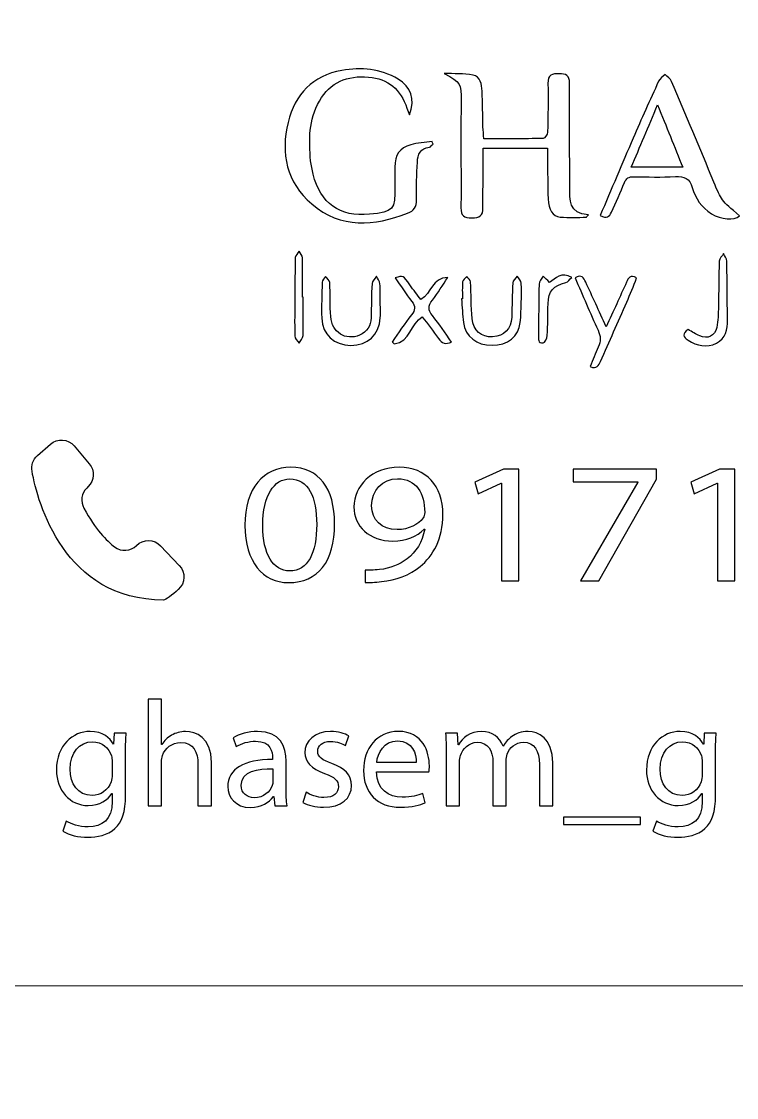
# Model space of a CAD drawing. Header units: millimetres. Extents: x -576 to 618, y 160 to 343.
# Drawn here: x 225.48 to 239.7, y 261.28 to 282.68 of the extents above; entities that cross this region are included whole.
import ezdxf

# ---------------------------------------------------------------- set-up
doc = ezdxf.new("R2010")
doc.units = ezdxf.units.MM
doc.header["$MEASUREMENT"] = 0
doc.layers.add('Layer 1', color=7, linetype='Continuous')

msp = doc.modelspace()

# ---------------------------------------------------------------- linework, layer by layer
at = {"layer": 'Layer 1', "color": 250, "lineweight": 18}
for points in [[(222.5217, 303.3001), (222.5217, 303.3001), (256.3517, 303.3001), (256.3517, 303.3001), (257.9957, 303.3001), (259.3367, 301.9591), (259.3367, 300.3151), (259.3367, 300.3151), (259.3367, 266.4851), (259.3367, 266.4851), (259.3367, 264.8411), (257.9957, 263.5001), (256.3517, 263.5001), (256.3517, 263.5001), (222.5217, 263.5001), (222.5217, 263.5001), (220.8777, 263.5001), (219.5367, 264.8411), (219.5367, 266.4851), (219.5367, 266.4851), (219.5367, 300.3151), (219.5367, 300.3151), (219.5367, 301.9591), (220.8777, 303.3001), (222.5217, 303.3001)], [(222.5217, 263.5001), (222.5217, 263.5001), (256.3517, 263.5001), (256.3517, 263.5001), (257.9957, 263.5001), (259.3367, 262.1591), (259.3367, 260.5151), (259.3367, 260.5151), (259.3367, 226.6851), (259.3367, 226.6851), (259.3367, 225.0411), (257.9957, 223.7001), (256.3517, 223.7001), (256.3517, 223.7001), (222.5217, 223.7001), (222.5217, 223.7001), (220.8777, 223.7001), (219.5367, 225.0411), (219.5367, 226.6851), (219.5367, 226.6851), (219.5367, 260.5151), (219.5367, 260.5151), (219.5367, 262.1591), (220.8777, 263.5001), (222.5217, 263.5001)]]:
    msp.add_open_spline(points, degree=3, knots=[0, 0, 0, 0, 0.125, 0.125, 0.125, 0.25, 0.25, 0.25, 0.375, 0.375, 0.375, 0.5, 0.5, 0.5, 0.625, 0.625, 0.625, 0.75, 0.75, 0.75, 0.875, 0.875, 0.875, 1, 1, 1, 1], dxfattribs=at)
at = {"layer": 'Layer 1', "color": 230}
for points, knots in [([(233.198, 280.8265), (233.1802, 280.87), (233.1593, 280.9121), (233.1449, 280.9566), (233.0239, 281.3286), (232.7755, 281.5452), (232.3805, 281.5773), (231.9618, 281.6116), (231.6192, 281.4771), (231.4039, 281.1002), (231.1911, 280.7283), (231.1954, 280.3196), (231.2305, 279.9099), (231.2383, 279.8203), (231.2613, 279.7317), (231.2822, 279.644), (231.4174, 279.0684), (231.8126, 278.7875), (232.4026, 278.8465), (232.8778, 278.8946), (232.9172, 278.9389), (232.9072, 279.4122), (232.9047, 279.5367), (232.9028, 279.6616), (232.9044, 279.786), (232.9066, 280.0269), (232.9958, 280.1642), (233.2211, 280.2287), (233.358, 280.2678), (233.5044, 280.2733), (233.6463, 280.2939), (233.6529, 280.2768), (233.6594, 280.2602), (233.666, 280.2431), (233.642, 280.2222), (233.6195, 280.1851), (233.5933, 280.1826), (233.4111, 280.1632), (233.3606, 280.0366), (233.353, 279.8852), (233.3406, 279.6365), (233.33, 279.3869), (233.3353, 279.1376), (233.3381, 278.9966), (233.286, 278.9158), (233.158, 278.8674), (232.4912, 278.6141), (231.8332, 278.5564), (231.2526, 279.0524), (230.7524, 279.4802), (230.6298, 280.0547), (230.7812, 280.6756), (230.9172, 281.2321), (231.2716, 281.6081), (231.851, 281.709), (232.2355, 281.776), (232.6198, 281.7408), (232.9689, 281.5352), (233.2223, 281.3853), (233.3153, 281.138), (233.198, 280.8265)], [0, 0, 0, 0, 0.05, 0.05, 0.05, 0.1, 0.1, 0.1, 0.15, 0.15, 0.15, 0.2, 0.2, 0.2, 0.25, 0.25, 0.25, 0.3, 0.3, 0.3, 0.35, 0.35, 0.35, 0.4, 0.4, 0.4, 0.45, 0.45, 0.45, 0.5, 0.5, 0.5, 0.55, 0.55, 0.55, 0.6, 0.6, 0.6, 0.65, 0.65, 0.65, 0.7, 0.7, 0.7, 0.75, 0.75, 0.75, 0.8, 0.8, 0.8, 0.85, 0.85, 0.85, 0.9, 0.9, 0.9, 0.95, 0.95, 0.95, 1, 1, 1, 1]), ([(236.7177, 278.7875), (236.5436, 278.7875), (236.3686, 278.776), (236.196, 278.7913), (236.0466, 278.8043), (235.9627, 278.9345), (235.9542, 279.1517), (235.9436, 279.4234), (235.9455, 279.6958), (235.9427, 279.9682), (235.9421, 280.029), (235.9427, 280.0899), (235.9427, 280.1601), (235.9427, 280.1601), (234.6625, 280.1601), (234.6625, 280.1601), (234.6625, 279.9494), (234.6638, 279.7466), (234.6622, 279.5442), (234.6606, 279.357), (234.6457, 279.1694), (234.6563, 278.9828), (234.6659, 278.8088), (234.5861, 278.7776), (234.4335, 278.7766), (234.2831, 278.7753), (234.2185, 278.8159), (234.2204, 278.976), (234.2254, 279.4746), (234.2191, 279.9738), (234.2185, 280.4727), (234.2185, 280.6771), (234.2229, 280.8811), (234.2232, 281.0852), (234.2238, 281.4611), (234.2176, 281.4702), (233.8865, 281.6478), (234.0784, 281.639), (234.2746, 281.6518), (234.4609, 281.6147), (234.6073, 281.5853), (234.6354, 281.4312), (234.6413, 281.2977), (234.6519, 281.0596), (234.6516, 280.8215), (234.6581, 280.5835), (234.6603, 280.5108), (234.6697, 280.439), (234.6769, 280.3497), (235.0787, 280.3497), (235.4687, 280.347), (235.8584, 280.3554), (235.8884, 280.356), (235.9402, 280.4369), (235.9417, 280.4818), (235.9517, 280.8047), (235.9599, 281.1282), (235.9515, 281.4509), (235.9468, 281.6243), (236.0338, 281.6437), (236.1717, 281.6437), (236.3087, 281.6437), (236.381, 281.611), (236.3801, 281.4533), (236.3767, 280.7673), (236.3839, 280.0811), (236.3842, 279.3947), (236.3842, 279.1342), (236.3567, 278.8621), (236.7561, 278.8384), (236.7433, 278.8212), (236.7306, 278.8047), (236.7177, 278.7875)], [0, 0, 0, 0, 0.0416667, 0.0416667, 0.0416667, 0.0833333, 0.0833333, 0.0833333, 0.125, 0.125, 0.125, 0.1666667, 0.1666667, 0.1666667, 0.2083333, 0.2083333, 0.2083333, 0.25, 0.25, 0.25, 0.2916667, 0.2916667, 0.2916667, 0.3333333, 0.3333333, 0.3333333, 0.375, 0.375, 0.375, 0.4166667, 0.4166667, 0.4166667, 0.4583333, 0.4583333, 0.4583333, 0.5, 0.5, 0.5, 0.5416667, 0.5416667, 0.5416667, 0.5833333, 0.5833333, 0.5833333, 0.625, 0.625, 0.625, 0.6666667, 0.6666667, 0.6666667, 0.7083333, 0.7083333, 0.7083333, 0.75, 0.75, 0.75, 0.7916667, 0.7916667, 0.7916667, 0.8333333, 0.8333333, 0.8333333, 0.875, 0.875, 0.875, 0.9166667, 0.9166667, 0.9166667, 0.9583333, 0.9583333, 0.9583333, 1, 1, 1, 1]), ([(236.9905, 278.8221), (237.2117, 279.3426), (237.426, 279.853), (237.6457, 280.361), (237.8098, 280.7401), (237.979, 281.1173), (238.152, 281.4924), (238.1771, 281.5467), (238.2363, 281.585), (238.2797, 281.6306), (238.324, 281.5844), (238.3864, 281.546), (238.4101, 281.4908), (238.694, 280.8247), (238.9755, 280.1575), (239.2507, 279.4877), (239.3976, 279.1304), (239.3917, 279.128), (239.7636, 278.8147), (239.6529, 278.7208), (239.3923, 278.7429), (239.2039, 278.8574), (239.003, 278.9791), (238.8862, 279.1666), (238.821, 279.3804), (238.7661, 279.561), (238.6632, 279.6063), (238.4859, 279.5965), (238.2092, 279.5816), (237.9308, 279.5894), (237.6532, 279.5944), (237.5611, 279.5959), (237.5099, 279.566), (237.4741, 279.4789), (237.392, 279.2802), (237.2984, 279.0864), (237.2123, 278.8895), (237.1721, 278.7975), (237.119, 278.7492), (236.9905, 278.8221)], [0, 0, 0, 0, 0.0769231, 0.0769231, 0.0769231, 0.1538462, 0.1538462, 0.1538462, 0.2307692, 0.2307692, 0.2307692, 0.3076923, 0.3076923, 0.3076923, 0.3846154, 0.3846154, 0.3846154, 0.4615385, 0.4615385, 0.4615385, 0.5384615, 0.5384615, 0.5384615, 0.6153846, 0.6153846, 0.6153846, 0.6923077, 0.6923077, 0.6923077, 0.7692308, 0.7692308, 0.7692308, 0.8461538, 0.8461538, 0.8461538, 0.9230769, 0.9230769, 0.9230769, 1, 1, 1, 1]), ([(238.1324, 281.0237), (237.9455, 280.5825), (237.7786, 280.1879), (237.6073, 279.7828), (237.6073, 279.7828), (238.6313, 279.7828), (238.6313, 279.7828), (238.4663, 280.1931), (238.3093, 280.5838), (238.1324, 281.0237)], [0, 0, 0, 0, 0.3333333, 0.3333333, 0.3333333, 0.6666667, 0.6666667, 0.6666667, 1, 1, 1, 1]), ([(231.0829, 277.1994), (231.0829, 276.9452), (231.0876, 276.6905), (231.0791, 276.4365), (231.0773, 276.3835), (231.0277, 276.3321), (230.9999, 276.2799), (230.9696, 276.3286), (230.9138, 276.3773), (230.9135, 276.4263), (230.911, 276.946), (230.9153, 277.4662), (230.9247, 277.986), (230.9253, 278.0278), (230.9743, 278.069), (231.0011, 278.1101), (231.0242, 278.0665), (231.0664, 278.0235), (231.0676, 277.9794), (231.0738, 277.7196), (231.0705, 277.4593), (231.0705, 277.1994), (231.0705, 277.1994), (231.0829, 277.1994), (231.0829, 277.1994)], [0, 0, 0, 0, 0.125, 0.125, 0.125, 0.25, 0.25, 0.25, 0.375, 0.375, 0.375, 0.5, 0.5, 0.5, 0.625, 0.625, 0.625, 0.75, 0.75, 0.75, 0.875, 0.875, 0.875, 1, 1, 1, 1]), ([(238.7364, 276.5547), (238.8209, 276.5075), (238.8917, 276.4595), (238.9688, 276.4264), (239.1261, 276.3588), (239.2727, 276.4258), (239.3073, 276.5943), (239.3354, 276.7309), (239.3376, 276.8739), (239.3414, 277.0149), (239.3495, 277.3144), (239.3473, 277.6142), (239.3595, 277.9138), (239.3616, 277.9656), (239.4153, 278.0159), (239.4453, 278.0664), (239.4671, 278.0161), (239.5067, 277.9659), (239.508, 277.9154), (239.5164, 277.525), (239.517, 277.1347), (239.5213, 276.744), (239.5236, 276.5534), (239.4876, 276.3768), (239.3008, 276.2826), (239.1051, 276.1844), (238.9167, 276.2308), (238.7379, 276.3413), (238.6319, 276.4071), (238.6281, 276.4742), (238.7364, 276.5547)], [0, 0, 0, 0, 0.1, 0.1, 0.1, 0.2, 0.2, 0.2, 0.3, 0.3, 0.3, 0.4, 0.4, 0.4, 0.5, 0.5, 0.5, 0.6, 0.6, 0.6, 0.7, 0.7, 0.7, 0.8, 0.8, 0.8, 0.9, 0.9, 0.9, 1, 1, 1, 1]), ([(232.6159, 277.1272), (232.6159, 277.0142), (232.6218, 276.9004), (232.6149, 276.7881), (232.594, 276.4458), (232.3675, 276.2361), (232.0296, 276.2398), (231.696, 276.2439), (231.4667, 276.4508), (231.4526, 276.7815), (231.4424, 277.0183), (231.4526, 277.2564), (231.462, 277.4939), (231.4636, 277.5338), (231.5051, 277.5721), (231.5285, 277.6111), (231.5572, 277.5705), (231.6084, 277.5313), (231.6105, 277.4892), (231.6231, 277.2636), (231.6146, 277.0364), (231.6296, 276.8108), (231.6505, 276.4973), (231.9291, 276.3235), (232.2043, 276.4433), (232.3541, 276.5085), (232.4305, 276.6261), (232.4343, 276.7883), (232.4402, 277.0149), (232.438, 277.2411), (232.4521, 277.467), (232.4549, 277.5176), (232.5098, 277.565), (232.541, 277.6142), (232.564, 277.5646), (232.6028, 277.517), (232.6071, 277.4661), (232.6175, 277.354), (232.6102, 277.2402), (232.6102, 277.1272), (232.6102, 277.1272), (232.6159, 277.1272), (232.6159, 277.1272)], [0, 0, 0, 0, 0.0714286, 0.0714286, 0.0714286, 0.1428571, 0.1428571, 0.1428571, 0.2142857, 0.2142857, 0.2142857, 0.2857143, 0.2857143, 0.2857143, 0.3571429, 0.3571429, 0.3571429, 0.4285714, 0.4285714, 0.4285714, 0.5, 0.5, 0.5, 0.5714286, 0.5714286, 0.5714286, 0.6428571, 0.6428571, 0.6428571, 0.7142857, 0.7142857, 0.7142857, 0.7857143, 0.7857143, 0.7857143, 0.8571429, 0.8571429, 0.8571429, 0.9285714, 0.9285714, 0.9285714, 1, 1, 1, 1]), ([(234.0351, 276.3048), (233.9138, 276.2524), (233.8401, 276.2817), (233.7749, 276.375), (233.6716, 276.5229), (233.5593, 276.6646), (233.451, 276.8087), (233.2233, 276.6696), (233.2068, 276.3058), (232.8945, 276.2693), (232.88, 276.2814), (232.8657, 276.2936), (232.8517, 276.3054), (232.9793, 276.4868), (233.1004, 276.6733), (233.237, 276.8471), (233.3122, 276.9432), (233.3187, 277.0143), (233.2429, 277.1123), (233.1265, 277.263), (233.0236, 277.4246), (232.9122, 277.5853), (233.072, 277.6284), (233.0716, 277.628), (233.2058, 277.4415), (233.2773, 277.3417), (233.3512, 277.2437), (233.4204, 277.1497), (233.6352, 277.2745), (233.6501, 277.5882), (233.9593, 277.59), (233.8576, 277.4393), (233.7631, 277.2827), (233.6514, 277.1397), (233.564, 277.0278), (233.5628, 276.9416), (233.653, 276.8303), (233.7871, 276.6643), (233.905, 276.4855), (234.0351, 276.3048)], [0, 0, 0, 0, 0.0769231, 0.0769231, 0.0769231, 0.1538462, 0.1538462, 0.1538462, 0.2307692, 0.2307692, 0.2307692, 0.3076923, 0.3076923, 0.3076923, 0.3846154, 0.3846154, 0.3846154, 0.4615385, 0.4615385, 0.4615385, 0.5384615, 0.5384615, 0.5384615, 0.6153846, 0.6153846, 0.6153846, 0.6923077, 0.6923077, 0.6923077, 0.7692308, 0.7692308, 0.7692308, 0.8461538, 0.8461538, 0.8461538, 0.9230769, 0.9230769, 0.9230769, 1, 1, 1, 1]), ([(234.2498, 277.1662), (234.2498, 277.2795), (234.243, 277.3937), (234.2539, 277.506), (234.2573, 277.5428), (234.3078, 277.5752), (234.3366, 277.6096), (234.3618, 277.5734), (234.4068, 277.5382), (234.4093, 277.5004), (234.4242, 277.2576), (234.4215, 277.0133), (234.4411, 276.7706), (234.4601, 276.5357), (234.6267, 276.3971), (234.8504, 276.4087), (235.0801, 276.4202), (235.2208, 276.5628), (235.2305, 276.8014), (235.2392, 277.028), (235.2376, 277.2548), (235.2517, 277.481), (235.2545, 277.5272), (235.3069, 277.5703), (235.3362, 277.6146), (235.3659, 277.5687), (235.4208, 277.5225), (235.4211, 277.4761), (235.4226, 277.2162), (235.4245, 276.9547), (235.4005, 276.6964), (235.3743, 276.4158), (235.1428, 276.2402), (234.8386, 276.2405), (234.5303, 276.2408), (234.3091, 276.4121), (234.2704, 276.6923), (234.2492, 276.8486), (234.2445, 277.0074), (234.2326, 277.1653), (234.2383, 277.1656), (234.2439, 277.1659), (234.2498, 277.1662)], [0, 0, 0, 0, 0.0714286, 0.0714286, 0.0714286, 0.1428571, 0.1428571, 0.1428571, 0.2142857, 0.2142857, 0.2142857, 0.2857143, 0.2857143, 0.2857143, 0.3571429, 0.3571429, 0.3571429, 0.4285714, 0.4285714, 0.4285714, 0.5, 0.5, 0.5, 0.5714286, 0.5714286, 0.5714286, 0.6428571, 0.6428571, 0.6428571, 0.7142857, 0.7142857, 0.7142857, 0.7857143, 0.7857143, 0.7857143, 0.8571429, 0.8571429, 0.8571429, 0.9285714, 0.9285714, 0.9285714, 1, 1, 1, 1]), ([(235.9844, 277.4925), (236.1015, 277.5736), (236.2154, 277.7078), (236.4235, 277.5912), (236.3798, 277.5522), (236.3492, 277.5025), (236.3083, 277.4917), (236.0503, 277.4223), (235.9658, 277.3316), (235.9523, 277.0623), (235.9417, 276.8535), (235.9501, 276.6439), (235.9383, 276.4352), (235.9352, 276.3824), (235.8925, 276.2931), (235.8574, 276.2882), (235.7395, 276.2701), (235.7655, 276.3746), (235.7655, 276.4408), (235.7648, 276.7802), (235.7651, 277.1194), (235.7745, 277.4582), (235.7761, 277.5113), (235.8257, 277.5628), (235.8531, 277.6149), (235.8927, 277.5781), (235.9321, 277.5413), (235.9844, 277.4925)], [0, 0, 0, 0, 0.1111111, 0.1111111, 0.1111111, 0.2222222, 0.2222222, 0.2222222, 0.3333333, 0.3333333, 0.3333333, 0.4444444, 0.4444444, 0.4444444, 0.5555556, 0.5555556, 0.5555556, 0.6666667, 0.6666667, 0.6666667, 0.7777778, 0.7777778, 0.7777778, 0.8888889, 0.8888889, 0.8888889, 1, 1, 1, 1]), ([(237.7153, 277.58), (237.6498, 277.4187), (237.5877, 277.2567), (237.5181, 277.0976), (237.3455, 276.7042), (237.1702, 276.312), (236.9948, 275.9198), (236.9605, 275.8431), (236.9281, 275.756), (236.7892, 275.8184), (236.8426, 275.9482), (236.89, 276.0786), (236.9499, 276.2037), (237.0058, 276.3201), (237.002, 276.4231), (236.9474, 276.5419), (236.7892, 276.8846), (236.6432, 277.2328), (236.4904, 277.5835), (236.6176, 277.6558), (236.6617, 277.585), (236.7022, 277.4961), (236.8329, 277.2097), (236.9658, 276.9242), (237.1116, 276.6091), (237.2544, 276.9242), (237.3839, 277.2106), (237.5144, 277.4964), (237.5503, 277.5744), (237.5849, 277.6596), (237.7153, 277.58)], [0, 0, 0, 0, 0.1, 0.1, 0.1, 0.2, 0.2, 0.2, 0.3, 0.3, 0.3, 0.4, 0.4, 0.4, 0.5, 0.5, 0.5, 0.6, 0.6, 0.6, 0.7, 0.7, 0.7, 0.8, 0.8, 0.8, 0.9, 0.9, 0.9, 1, 1, 1, 1]), ([(226.7781, 273.4016), (226.7781, 273.4016), (226.8074, 273.4304), (226.8074, 273.4304), (226.9313, 273.5527), (226.9407, 273.7498), (226.828, 273.8828), (226.828, 273.8828), (226.5285, 274.2381), (226.5285, 274.2381), (226.4077, 274.3811), (226.1934, 274.3967), (226.0533, 274.2734), (226.0533, 274.2734), (225.7956, 274.0463), (225.7956, 274.0463), (225.707, 273.9683), (225.6667, 273.85), (225.6886, 273.7337), (225.805, 273.109), (226.326, 271.172), (228.3057, 271.172), (228.3503, 271.172), (228.4779, 271.2753), (228.5984, 271.3824), (228.7394, 271.5084), (228.7488, 271.7253), (228.6187, 271.8619), (228.6187, 271.8619), (228.2455, 272.2541), (228.2455, 272.2541), (228.1166, 272.3898), (227.901, 272.3927), (227.7684, 272.26), (227.6502, 272.1417), (227.4639, 272.1284), (227.331, 272.2295), (227.1709, 272.3511), (226.9534, 272.5779), (226.721, 272.9998), (226.6486, 273.1312), (226.6714, 273.2966), (226.7781, 273.4016)], [0, 0, 0, 0, 0.0714286, 0.0714286, 0.0714286, 0.1428571, 0.1428571, 0.1428571, 0.2142857, 0.2142857, 0.2142857, 0.2857143, 0.2857143, 0.2857143, 0.3571429, 0.3571429, 0.3571429, 0.4285714, 0.4285714, 0.4285714, 0.5, 0.5, 0.5, 0.5714286, 0.5714286, 0.5714286, 0.6428571, 0.6428571, 0.6428571, 0.7142857, 0.7142857, 0.7142857, 0.7857143, 0.7857143, 0.7857143, 0.8571429, 0.8571429, 0.8571429, 0.9285714, 0.9285714, 0.9285714, 1, 1, 1, 1]), ([(231.7079, 272.6904), (231.7079, 271.9363), (231.3759, 271.5197), (230.7924, 271.5197), (230.278, 271.5197), (229.9295, 271.9259), (229.9213, 272.6601), (229.9213, 273.4039), (230.3023, 273.8136), (230.8371, 273.8136), (231.3922, 273.8136), (231.7079, 273.3971), (231.7079, 272.6904)], [0, 0, 0, 0, 0.25, 0.25, 0.25, 0.5, 0.5, 0.5, 0.75, 0.75, 0.75, 1, 1, 1, 1]), ([(232.3126, 271.769), (232.3897, 271.7621), (232.4789, 271.769), (232.6003, 271.779), (232.8068, 271.8034), (233.0015, 271.8748), (233.1513, 271.9943), (233.3258, 272.1275), (233.4512, 272.3219), (233.4998, 272.5846), (233.4998, 272.5846), (233.4877, 272.5846), (233.4877, 272.5846), (233.3419, 272.4345), (233.1314, 272.3459), (232.8677, 272.3459), (232.3937, 272.3459), (232.0898, 272.6464), (232.0898, 273.0251), (232.0898, 273.4448), (232.4505, 273.8136), (232.9894, 273.8136), (233.5282, 273.8136), (233.8605, 273.4448), (233.8605, 272.8785), (233.8605, 272.3902), (233.6658, 272.0489), (233.4066, 271.8373), (233.2041, 271.6701), (232.9245, 271.5677), (232.6408, 271.5403), (232.5114, 271.5232), (232.3978, 271.5197), (232.3126, 271.5232), (232.3126, 271.5232), (232.3126, 271.769), (232.3126, 271.769)], [0, 0, 0, 0, 0.0833333, 0.0833333, 0.0833333, 0.1666667, 0.1666667, 0.1666667, 0.25, 0.25, 0.25, 0.3333333, 0.3333333, 0.3333333, 0.4166667, 0.4166667, 0.4166667, 0.5, 0.5, 0.5, 0.5833333, 0.5833333, 0.5833333, 0.6666667, 0.6666667, 0.6666667, 0.75, 0.75, 0.75, 0.8333333, 0.8333333, 0.8333333, 0.9166667, 0.9166667, 0.9166667, 1, 1, 1, 1]), ([(235.0281, 273.4961), (235.0281, 273.4961), (235.02, 273.4961), (235.02, 273.4961), (235.02, 273.4961), (234.5623, 273.288), (234.5623, 273.288), (234.5623, 273.288), (234.4933, 273.5167), (234.4933, 273.5167), (234.4933, 273.5167), (235.0686, 273.776), (235.0686, 273.776), (235.0686, 273.776), (235.3725, 273.776), (235.3725, 273.776), (235.3725, 273.776), (235.3725, 271.5573), (235.3725, 271.5573), (235.3725, 271.5573), (235.0281, 271.5573), (235.0281, 271.5573), (235.0281, 271.5573), (235.0281, 273.4961), (235.0281, 273.4961)], [0, 0, 0, 0, 0.125, 0.125, 0.125, 0.25, 0.25, 0.25, 0.375, 0.375, 0.375, 0.5, 0.5, 0.5, 0.625, 0.625, 0.625, 0.75, 0.75, 0.75, 0.875, 0.875, 0.875, 1, 1, 1, 1]), ([(238.1124, 273.7761), (238.1124, 273.7761), (238.1124, 273.578), (238.1124, 273.578), (238.1124, 273.578), (236.9657, 271.5574), (236.9657, 271.5574), (236.9657, 271.5574), (236.5972, 271.5574), (236.5972, 271.5574), (236.5972, 271.5574), (237.7397, 273.5203), (237.7397, 273.5203), (237.7397, 273.5203), (237.7397, 273.5269), (237.7397, 273.5269), (237.7397, 273.5269), (236.4512, 273.5269), (236.4512, 273.5269), (236.4512, 273.5269), (236.4512, 273.7761), (236.4512, 273.7761), (236.4512, 273.7761), (238.1124, 273.7761), (238.1124, 273.7761)], [0, 0, 0, 0, 0.125, 0.125, 0.125, 0.25, 0.25, 0.25, 0.375, 0.375, 0.375, 0.5, 0.5, 0.5, 0.625, 0.625, 0.625, 0.75, 0.75, 0.75, 0.875, 0.875, 0.875, 1, 1, 1, 1]), ([(239.3246, 273.4961), (239.3246, 273.4961), (239.3164, 273.4961), (239.3164, 273.4961), (239.3164, 273.4961), (238.8587, 273.288), (238.8587, 273.288), (238.8587, 273.288), (238.7899, 273.5167), (238.7899, 273.5167), (238.7899, 273.5167), (239.3652, 273.776), (239.3652, 273.776), (239.3652, 273.776), (239.6691, 273.776), (239.6691, 273.776), (239.6691, 273.776), (239.6691, 271.5573), (239.6691, 271.5573), (239.6691, 271.5573), (239.3246, 271.5573), (239.3246, 271.5573), (239.3246, 271.5573), (239.3246, 273.4961), (239.3246, 273.4961)], [0, 0, 0, 0, 0.125, 0.125, 0.125, 0.25, 0.25, 0.25, 0.375, 0.375, 0.375, 0.5, 0.5, 0.5, 0.625, 0.625, 0.625, 0.75, 0.75, 0.75, 0.875, 0.875, 0.875, 1, 1, 1, 1]), ([(230.278, 272.6564), (230.278, 272.0795), (230.4885, 271.7521), (230.8128, 271.7521), (231.1772, 271.7521), (231.3516, 272.1103), (231.3516, 272.6769), (231.3516, 273.223), (231.1856, 273.5814), (230.8168, 273.5814), (230.5048, 273.5814), (230.278, 273.2607), (230.278, 272.6564)], [0, 0, 0, 0, 0.25, 0.25, 0.25, 0.5, 0.5, 0.5, 0.75, 0.75, 0.75, 1, 1, 1, 1]), ([(232.4425, 273.0457), (232.4425, 272.769), (232.6408, 272.5746), (232.9488, 272.5746), (233.1879, 272.5746), (233.3744, 272.6736), (233.4674, 272.8064), (233.4877, 272.8339), (233.4998, 272.8682), (233.4998, 272.916), (233.4998, 273.2947), (233.3339, 273.5852), (232.961, 273.5852), (232.6571, 273.5852), (232.4425, 273.3596), (232.4425, 273.0457)], [0, 0, 0, 0, 0.2, 0.2, 0.2, 0.4, 0.4, 0.4, 0.6, 0.6, 0.6, 0.8, 0.8, 0.8, 1, 1, 1, 1]), ([(227.9963, 269.2023), (227.9963, 269.2023), (228.2662, 269.2023), (228.2662, 269.2023), (228.2662, 269.2023), (228.2662, 268.299), (228.2662, 268.299), (228.2662, 268.299), (228.2721, 268.299), (228.2721, 268.299), (228.3152, 268.3742), (228.3826, 268.4401), (228.4653, 268.4847), (228.5451, 268.5296), (228.64, 268.5592), (228.7414, 268.5592), (228.9407, 268.5592), (229.2597, 268.4401), (229.2597, 267.9405), (229.2597, 267.9405), (229.2597, 267.0794), (229.2597, 267.0794), (229.2597, 267.0794), (228.9897, 267.0794), (228.9897, 267.0794), (228.9897, 267.0794), (228.9897, 267.9106), (228.9897, 267.9106), (228.9897, 268.1436), (228.9008, 268.3411), (228.6462, 268.3411), (228.4715, 268.3411), (228.3336, 268.2214), (228.2846, 268.0778), (228.2694, 268.0423), (228.2662, 268.0032), (228.2662, 267.9524), (228.2662, 267.9524), (228.2662, 267.0794), (228.2662, 267.0794), (228.2662, 267.0794), (227.9963, 267.0794), (227.9963, 267.0794), (227.9963, 267.0794), (227.9963, 269.2023), (227.9963, 269.2023)], [0, 0, 0, 0, 0.0666667, 0.0666667, 0.0666667, 0.1333333, 0.1333333, 0.1333333, 0.2, 0.2, 0.2, 0.2666667, 0.2666667, 0.2666667, 0.3333333, 0.3333333, 0.3333333, 0.4, 0.4, 0.4, 0.4666667, 0.4666667, 0.4666667, 0.5333333, 0.5333333, 0.5333333, 0.6, 0.6, 0.6, 0.6666667, 0.6666667, 0.6666667, 0.7333333, 0.7333333, 0.7333333, 0.8, 0.8, 0.8, 0.8666667, 0.8666667, 0.8666667, 0.9333333, 0.9333333, 0.9333333, 1, 1, 1, 1]), ([(227.5606, 268.5265), (227.5546, 268.4219), (227.5484, 268.3052), (227.5484, 268.1289), (227.5484, 268.1289), (227.5484, 267.2887), (227.5484, 267.2887), (227.5484, 266.957), (227.481, 266.7533), (227.3369, 266.6278), (227.1927, 266.4965), (226.9843, 266.4544), (226.7971, 266.4544), (226.6192, 266.4544), (226.4232, 266.4965), (226.3035, 266.5742), (226.3035, 266.5742), (226.3712, 266.7745), (226.3712, 266.7745), (226.4692, 266.7146), (226.6223, 266.6609), (226.8065, 266.6609), (227.0822, 266.6609), (227.2848, 266.8013), (227.2848, 267.1664), (227.2848, 267.1664), (227.2848, 267.3274), (227.2848, 267.3274), (227.2848, 267.3274), (227.2785, 267.3274), (227.2785, 267.3274), (227.1958, 267.1932), (227.0364, 267.0855), (226.8065, 267.0855), (226.4383, 267.0855), (226.1749, 267.3904), (226.1749, 267.7911), (226.1749, 268.2815), (226.5028, 268.5595), (226.8433, 268.5595), (227.1006, 268.5595), (227.2417, 268.4279), (227.3063, 268.3084), (227.3063, 268.3084), (227.3122, 268.3084), (227.3122, 268.3084), (227.3122, 268.3084), (227.3247, 268.5265), (227.3247, 268.5265), (227.3247, 268.5265), (227.5606, 268.5265), (227.5606, 268.5265)], [0, 0, 0, 0, 0.0588235, 0.0588235, 0.0588235, 0.1176471, 0.1176471, 0.1176471, 0.1764706, 0.1764706, 0.1764706, 0.2352941, 0.2352941, 0.2352941, 0.2941176, 0.2941176, 0.2941176, 0.3529412, 0.3529412, 0.3529412, 0.4117647, 0.4117647, 0.4117647, 0.4705882, 0.4705882, 0.4705882, 0.5294118, 0.5294118, 0.5294118, 0.5882353, 0.5882353, 0.5882353, 0.6470588, 0.6470588, 0.6470588, 0.7058824, 0.7058824, 0.7058824, 0.7647059, 0.7647059, 0.7647059, 0.8235294, 0.8235294, 0.8235294, 0.8823529, 0.8823529, 0.8823529, 0.9411765, 0.9411765, 0.9411765, 1, 1, 1, 1]), ([(230.52, 267.0794), (230.52, 267.0794), (230.4985, 267.262), (230.4985, 267.262), (230.4985, 267.262), (230.4891, 267.262), (230.4891, 267.262), (230.4064, 267.1484), (230.247, 267.0465), (230.0355, 267.0465), (229.735, 267.0465), (229.5818, 267.2526), (229.5818, 267.4621), (229.5818, 267.8118), (229.9007, 268.0033), (230.4738, 268.0002), (230.4738, 268.0002), (230.4738, 268.0302), (230.4738, 268.0302), (230.4738, 268.1497), (230.4401, 268.365), (230.1366, 268.365), (229.9986, 268.365), (229.8548, 268.3232), (229.7503, 268.2573), (229.7503, 268.2573), (229.6891, 268.4308), (229.6891, 268.4308), (229.8117, 268.5085), (229.9896, 268.5594), (230.1765, 268.5594), (230.6301, 268.5594), (230.7406, 268.2573), (230.7406, 267.9675), (230.7406, 267.9675), (230.7406, 267.4261), (230.7406, 267.4261), (230.7406, 267.3007), (230.7469, 267.1781), (230.7653, 267.0794), (230.7653, 267.0794), (230.52, 267.0794), (230.52, 267.0794)], [0, 0, 0, 0, 0.0714286, 0.0714286, 0.0714286, 0.1428571, 0.1428571, 0.1428571, 0.2142857, 0.2142857, 0.2142857, 0.2857143, 0.2857143, 0.2857143, 0.3571429, 0.3571429, 0.3571429, 0.4285714, 0.4285714, 0.4285714, 0.5, 0.5, 0.5, 0.5714286, 0.5714286, 0.5714286, 0.6428571, 0.6428571, 0.6428571, 0.7142857, 0.7142857, 0.7142857, 0.7857143, 0.7857143, 0.7857143, 0.8571429, 0.8571429, 0.8571429, 0.9285714, 0.9285714, 0.9285714, 1, 1, 1, 1]), ([(231.1395, 267.3485), (231.2191, 267.2976), (231.3605, 267.244), (231.4953, 267.244), (231.6915, 267.244), (231.7832, 267.3397), (231.7832, 267.459), (231.7832, 267.5847), (231.7068, 267.6536), (231.5075, 267.7251), (231.2406, 267.818), (231.115, 267.9616), (231.115, 268.1351), (231.115, 268.3682), (231.308, 268.5594), (231.627, 268.5594), (231.7773, 268.5594), (231.909, 268.5176), (231.9917, 268.4699), (231.9917, 268.4699), (231.9246, 268.2783), (231.9246, 268.2783), (231.8662, 268.3145), (231.7589, 268.3622), (231.6207, 268.3622), (231.4616, 268.3622), (231.3727, 268.2724), (231.3727, 268.1647), (231.3727, 268.0449), (231.4616, 267.9916), (231.6547, 267.9195), (231.9121, 267.8237), (232.0438, 267.6983), (232.0438, 267.4833), (232.0438, 267.229), (231.8416, 267.0496), (231.489, 267.0496), (231.3264, 267.0496), (231.1764, 267.0883), (231.0722, 267.1482), (231.0722, 267.1482), (231.1395, 267.3485), (231.1395, 267.3485)], [0, 0, 0, 0, 0.0714286, 0.0714286, 0.0714286, 0.1428571, 0.1428571, 0.1428571, 0.2142857, 0.2142857, 0.2142857, 0.2857143, 0.2857143, 0.2857143, 0.3571429, 0.3571429, 0.3571429, 0.4285714, 0.4285714, 0.4285714, 0.5, 0.5, 0.5, 0.5714286, 0.5714286, 0.5714286, 0.6428571, 0.6428571, 0.6428571, 0.7142857, 0.7142857, 0.7142857, 0.7857143, 0.7857143, 0.7857143, 0.8571429, 0.8571429, 0.8571429, 0.9285714, 0.9285714, 0.9285714, 1, 1, 1, 1]), ([(232.541, 267.7552), (232.5469, 267.3994), (232.7799, 267.2528), (233.0499, 267.2528), (233.2429, 267.2528), (233.3597, 267.2859), (233.4608, 267.3274), (233.4608, 267.3274), (233.5069, 267.1392), (233.5069, 267.1392), (233.4118, 267.0974), (233.2492, 267.0496), (233.0133, 267.0496), (232.5563, 267.0496), (232.2836, 267.3423), (232.2836, 267.7791), (232.2836, 268.2157), (232.5469, 268.5595), (232.9793, 268.5595), (233.4639, 268.5595), (233.5925, 268.1439), (233.5925, 267.8777), (233.5925, 267.8238), (233.5865, 267.782), (233.5834, 267.7552), (233.5834, 267.7552), (232.541, 267.7552), (232.541, 267.7552)], [0, 0, 0, 0, 0.1111111, 0.1111111, 0.1111111, 0.2222222, 0.2222222, 0.2222222, 0.3333333, 0.3333333, 0.3333333, 0.4444444, 0.4444444, 0.4444444, 0.5555556, 0.5555556, 0.5555556, 0.6666667, 0.6666667, 0.6666667, 0.7777778, 0.7777778, 0.7777778, 0.8888889, 0.8888889, 0.8888889, 1, 1, 1, 1]), ([(233.927, 268.1349), (233.927, 268.2844), (233.9239, 268.407), (233.9148, 268.5265), (233.9148, 268.5265), (234.1506, 268.5265), (234.1506, 268.5265), (234.1506, 268.5265), (234.1632, 268.2934), (234.1632, 268.2934), (234.1632, 268.2934), (234.1722, 268.2934), (234.1722, 268.2934), (234.2552, 268.4307), (234.3932, 268.5593), (234.6383, 268.5593), (234.8405, 268.5593), (234.994, 268.4401), (235.0583, 268.2694), (235.0583, 268.2694), (235.0645, 268.2694), (235.0645, 268.2694), (235.1104, 268.35), (235.1688, 268.4129), (235.2299, 268.4579), (235.3188, 268.5234), (235.4172, 268.5593), (235.5581, 268.5593), (235.7544, 268.5593), (236.0456, 268.4338), (236.0456, 267.9318), (236.0456, 267.9318), (236.0456, 267.0794), (236.0456, 267.0794), (236.0456, 267.0794), (235.7819, 267.0794), (235.7819, 267.0794), (235.7819, 267.0794), (235.7819, 267.8987), (235.7819, 267.8987), (235.7819, 268.1768), (235.6776, 268.3443), (235.4602, 268.3443), (235.3067, 268.3443), (235.1872, 268.2336), (235.1413, 268.105), (235.1288, 268.0691), (235.1198, 268.0214), (235.1198, 267.9733), (235.1198, 267.9733), (235.1198, 267.0794), (235.1198, 267.0794), (235.1198, 267.0794), (234.8562, 267.0794), (234.8562, 267.0794), (234.8562, 267.0794), (234.8562, 267.9465), (234.8562, 267.9465), (234.8562, 268.1768), (234.7519, 268.3443), (234.5463, 268.3443), (234.3775, 268.3443), (234.2552, 268.2126), (234.2121, 268.081), (234.1969, 268.0423), (234.1906, 267.9973), (234.1906, 267.9524), (234.1906, 267.9524), (234.1906, 267.0794), (234.1906, 267.0794), (234.1906, 267.0794), (233.927, 267.0794), (233.927, 267.0794), (233.927, 267.0794), (233.927, 268.1349), (233.927, 268.1349)], [0, 0, 0, 0, 0.04, 0.04, 0.04, 0.08, 0.08, 0.08, 0.12, 0.12, 0.12, 0.16, 0.16, 0.16, 0.2, 0.2, 0.2, 0.24, 0.24, 0.24, 0.28, 0.28, 0.28, 0.32, 0.32, 0.32, 0.36, 0.36, 0.36, 0.4, 0.4, 0.4, 0.44, 0.44, 0.44, 0.48, 0.48, 0.48, 0.52, 0.52, 0.52, 0.56, 0.56, 0.56, 0.6, 0.6, 0.6, 0.64, 0.64, 0.64, 0.68, 0.68, 0.68, 0.72, 0.72, 0.72, 0.76, 0.76, 0.76, 0.8, 0.8, 0.8, 0.84, 0.84, 0.84, 0.88, 0.88, 0.88, 0.92, 0.92, 0.92, 0.96, 0.96, 0.96, 1, 1, 1, 1]), ([(239.2964, 268.5265), (239.2905, 268.4219), (239.2842, 268.3052), (239.2842, 268.1289), (239.2842, 268.1289), (239.2842, 267.2887), (239.2842, 267.2887), (239.2842, 266.957), (239.2168, 266.7533), (239.0727, 266.6278), (238.9285, 266.4965), (238.7201, 266.4544), (238.5329, 266.4544), (238.355, 266.4544), (238.1591, 266.4965), (238.0393, 266.5742), (238.0393, 266.5742), (238.107, 266.7745), (238.107, 266.7745), (238.2049, 266.7146), (238.3582, 266.6609), (238.5423, 266.6609), (238.818, 266.6609), (239.0206, 266.8013), (239.0206, 267.1664), (239.0206, 267.1664), (239.0206, 267.3274), (239.0206, 267.3274), (239.0206, 267.3274), (239.0143, 267.3274), (239.0143, 267.3274), (238.9317, 267.1932), (238.7722, 267.0855), (238.5423, 267.0855), (238.1741, 267.0855), (237.9108, 267.3904), (237.9108, 267.7911), (237.9108, 268.2815), (238.2386, 268.5595), (238.5791, 268.5595), (238.8365, 268.5595), (238.9775, 268.4279), (239.0421, 268.3084), (239.0421, 268.3084), (239.048, 268.3084), (239.048, 268.3084), (239.048, 268.3084), (239.0605, 268.5265), (239.0605, 268.5265), (239.0605, 268.5265), (239.2964, 268.5265), (239.2964, 268.5265)], [0, 0, 0, 0, 0.0588235, 0.0588235, 0.0588235, 0.1176471, 0.1176471, 0.1176471, 0.1764706, 0.1764706, 0.1764706, 0.2352941, 0.2352941, 0.2352941, 0.2941176, 0.2941176, 0.2941176, 0.3529412, 0.3529412, 0.3529412, 0.4117647, 0.4117647, 0.4117647, 0.4705882, 0.4705882, 0.4705882, 0.5294118, 0.5294118, 0.5294118, 0.5882353, 0.5882353, 0.5882353, 0.6470588, 0.6470588, 0.6470588, 0.7058824, 0.7058824, 0.7058824, 0.7647059, 0.7647059, 0.7647059, 0.8235294, 0.8235294, 0.8235294, 0.8823529, 0.8823529, 0.8823529, 0.9411765, 0.9411765, 0.9411765, 1, 1, 1, 1]), ([(227.2816, 267.9555), (227.2816, 268.0004), (227.2785, 268.0394), (227.2664, 268.0752), (227.217, 268.2275), (227.0853, 268.353), (226.8891, 268.353), (226.6317, 268.353), (226.4477, 268.1408), (226.4477, 267.806), (226.4477, 267.5218), (226.5949, 267.2859), (226.886, 267.2859), (227.0516, 267.2859), (227.2021, 267.3876), (227.2601, 267.5548), (227.2754, 267.5995), (227.2816, 267.6504), (227.2816, 267.6953), (227.2816, 267.6953), (227.2816, 267.9555), (227.2816, 267.9555)], [0, 0, 0, 0, 0.1428571, 0.1428571, 0.1428571, 0.2857143, 0.2857143, 0.2857143, 0.4285714, 0.4285714, 0.4285714, 0.5714286, 0.5714286, 0.5714286, 0.7142857, 0.7142857, 0.7142857, 0.8571429, 0.8571429, 0.8571429, 1, 1, 1, 1]), ([(233.3319, 267.9435), (233.335, 268.1108), (233.2614, 268.371), (232.9578, 268.371), (232.6851, 268.371), (232.5653, 268.1258), (232.544, 267.9435), (232.544, 267.9435), (233.3319, 267.9435), (233.3319, 267.9435)], [0, 0, 0, 0, 0.3333333, 0.3333333, 0.3333333, 0.6666667, 0.6666667, 0.6666667, 1, 1, 1, 1]), ([(239.0175, 267.9555), (239.0175, 268.0004), (239.0143, 268.0394), (239.0022, 268.0752), (238.9528, 268.2275), (238.8212, 268.353), (238.625, 268.353), (238.3675, 268.353), (238.1834, 268.1408), (238.1834, 267.806), (238.1834, 267.5218), (238.3307, 267.2859), (238.6219, 267.2859), (238.7875, 267.2859), (238.9379, 267.3876), (238.9959, 267.5548), (239.0112, 267.5995), (239.0175, 267.6504), (239.0175, 267.6953), (239.0175, 267.6953), (239.0175, 267.9555), (239.0175, 267.9555)], [0, 0, 0, 0, 0.1428571, 0.1428571, 0.1428571, 0.2857143, 0.2857143, 0.2857143, 0.4285714, 0.4285714, 0.4285714, 0.5714286, 0.5714286, 0.5714286, 0.7142857, 0.7142857, 0.7142857, 0.8571429, 0.8571429, 0.8571429, 1, 1, 1, 1]), ([(230.4801, 267.818), (230.1859, 267.824), (229.8514, 267.7731), (229.8514, 267.492), (229.8514, 267.3216), (229.9681, 267.2408), (230.106, 267.2408), (230.2992, 267.2408), (230.4217, 267.3603), (230.4648, 267.4832), (230.4738, 267.5101), (230.4801, 267.5397), (230.4801, 267.5665), (230.4801, 267.5665), (230.4801, 267.818), (230.4801, 267.818)], [0, 0, 0, 0, 0.2, 0.2, 0.2, 0.4, 0.4, 0.4, 0.6, 0.6, 0.6, 0.8, 0.8, 0.8, 1, 1, 1, 1]), ([(237.7938, 266.7055), (237.7938, 266.7055), (236.2606, 266.7055), (236.2606, 266.7055), (236.2606, 266.7055), (236.2606, 266.855), (236.2606, 266.855), (236.2606, 266.855), (237.7938, 266.855), (237.7938, 266.855), (237.7938, 266.855), (237.7938, 266.7055), (237.7938, 266.7055)], [0, 0, 0, 0, 0.25, 0.25, 0.25, 0.5, 0.5, 0.5, 0.75, 0.75, 0.75, 1, 1, 1, 1])]:
    msp.add_open_spline(points, degree=3, knots=knots, dxfattribs=at)

doc.saveas('drawing.dxf')
